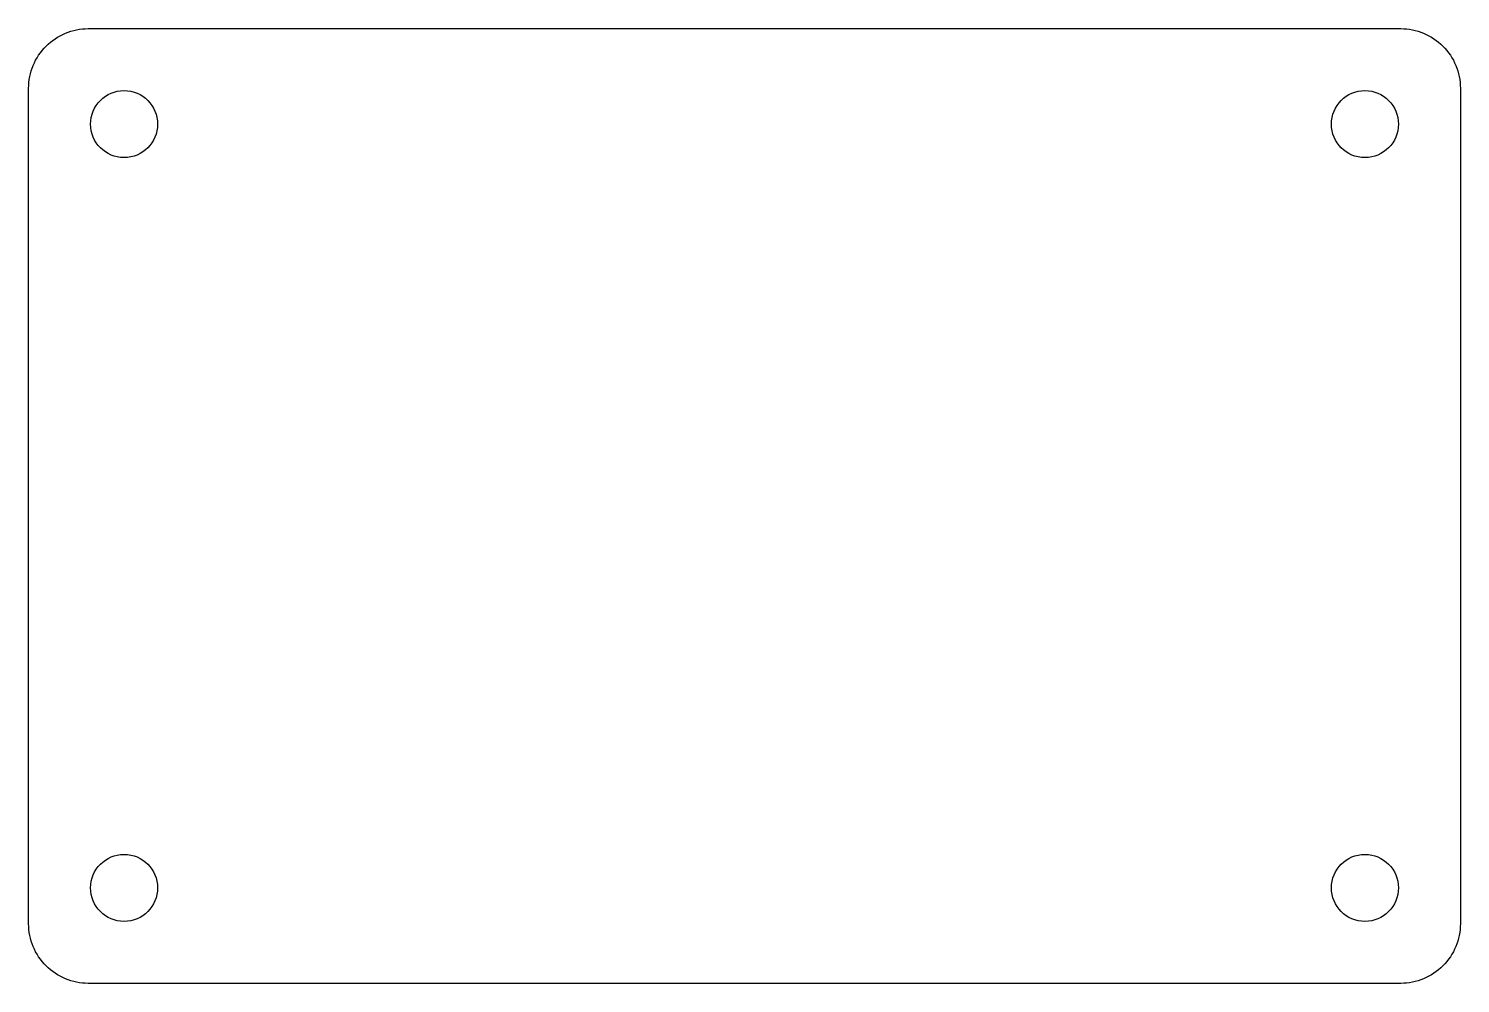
# Model space of a CAD drawing. Header units: inches. Extents: x 0 to 6, y 0 to 4.
import ezdxf

# ---------------------------------------------------------------- set-up
doc = ezdxf.new("R2010")
doc.units = ezdxf.units.IN

msp = doc.modelspace()

# ---------------------------------------------------------------- linework, layer by layer
msp.add_lwpolyline([(0, 0.25), (0, 3.75, -0.414214), (0.25, 4), (5.75, 4, -0.414214), (6, 3.75), (6, 0.25, -0.414214), (5.75, 0), (0.25, 0, -0.414214)], format="xyb", close=True)
for centre in [(0.4, 3.6), (5.6, 3.6), (0.4, 0.4), (5.6, 0.4)]:
    msp.add_circle(centre, 0.1405)

doc.saveas('drawing.dxf')
